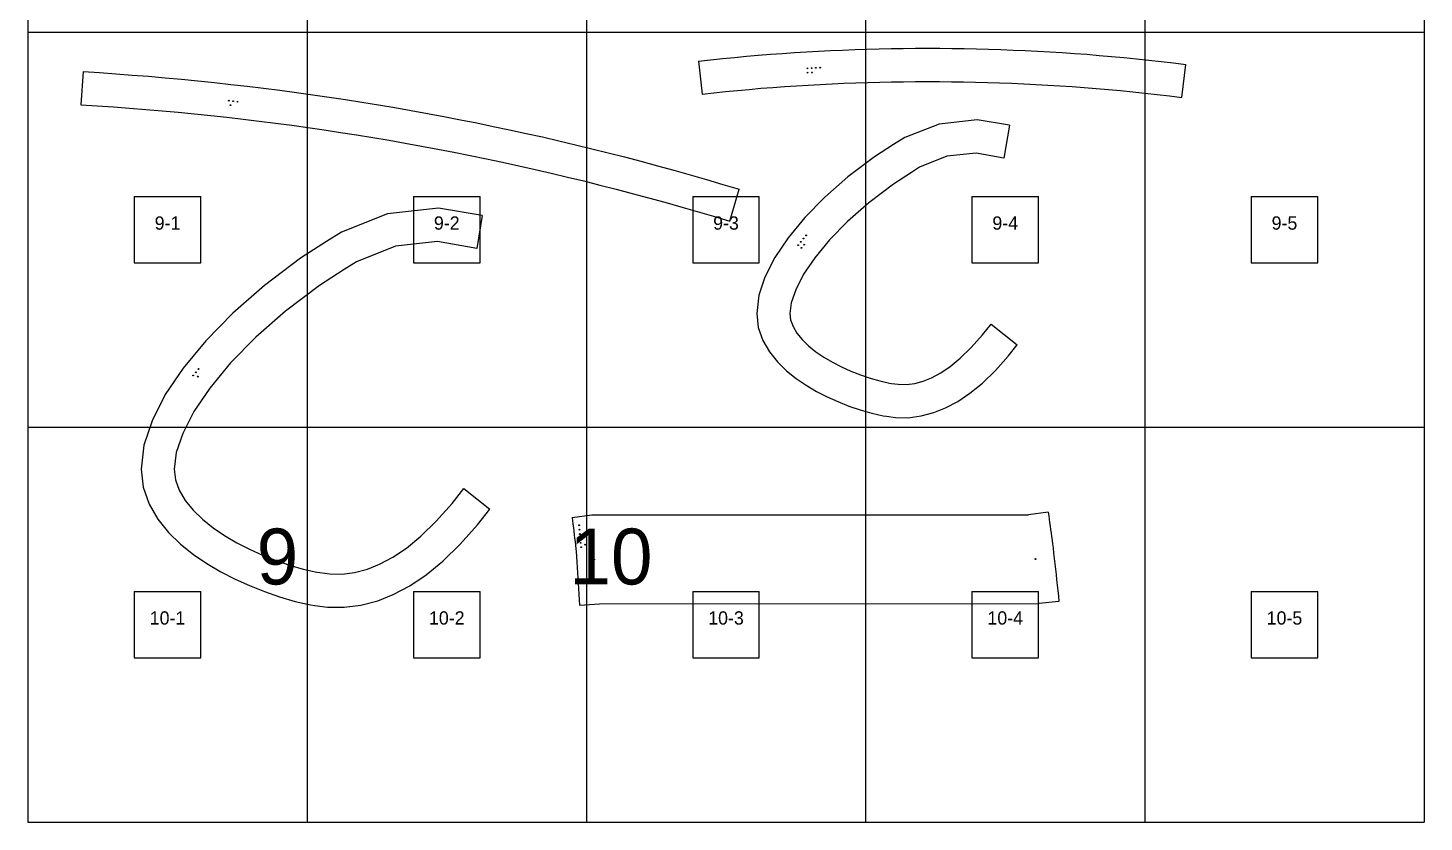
# Model space of a CAD drawing. Header units: metres. Extents: x -190 to 1050, y -2970 to 0.
# Drawn here: x 0 to 1050, y -2970 to -2373 of the extents above; entities that cross this region are included whole.
import ezdxf
from ezdxf.enums import TextEntityAlignment as Align

# ---------------------------------------------------------------- set-up
doc = ezdxf.new("R2010")
doc.units = ezdxf.units.M
for name, color, linetype in [('default', 7, 'Continuous'), ('mcircles', 7, 'Continuous'), ('TEXTLAYER', 7, 'Continuous')]:
    doc.layers.add(name, color=color, linetype=linetype)

msp = doc.modelspace()

# ---------------------------------------------------------------- linework, layer by layer
at = {"color": 9}
for p, q in [((0, -2079), (0, -2376)), ((210, -2079), (210, -2376)), ((210, -2079), (210, -2376)), ((420, -2079), (420, -2376)), ((420, -2079), (420, -2376)), ((630, -2079), (630, -2376)), ((630, -2079), (630, -2376)), ((840, -2079), (840, -2376)), ((840, -2079), (840, -2376)), ((1050, -2079), (1050, -2376)), ((0, -2376), (210, -2376)), ((0, -2376), (210, -2376)), ((0, -2376), (0, -2673)), ((210, -2376), (420, -2376)), ((210, -2376), (210, -2673)), ((210, -2376), (420, -2376)), ((210, -2376), (210, -2673)), ((420, -2376), (630, -2376)), ((420, -2376), (420, -2673)), ((420, -2376), (630, -2376)), ((420, -2376), (420, -2673)), ((630, -2376), (840, -2376)), ((630, -2376), (630, -2673)), ((630, -2376), (840, -2376)), ((630, -2376), (630, -2673)), ((840, -2376), (1050, -2376)), ((840, -2376), (840, -2673)), ((840, -2376), (1050, -2376)), ((840, -2376), (840, -2673)), ((1050, -2376), (1050, -2673)), ((80, -2499.5), (130, -2499.5)), ((80, -2499.5), (80, -2549.5)), ((130, -2549.5), (130, -2499.5)), ((290, -2499.5), (340, -2499.5)), ((290, -2499.5), (290, -2549.5)), ((340, -2549.5), (340, -2499.5)), ((500, -2499.5), (550, -2499.5)), ((500, -2499.5), (500, -2549.5)), ((550, -2549.5), (550, -2499.5)), ((710, -2499.5), (760, -2499.5)), ((710, -2499.5), (710, -2549.5)), ((760, -2549.5), (760, -2499.5)), ((920, -2499.5), (970, -2499.5)), ((920, -2499.5), (920, -2549.5)), ((970, -2549.5), (970, -2499.5)), ((80, -2549.5), (130, -2549.5)), ((290, -2549.5), (340, -2549.5)), ((500, -2549.5), (550, -2549.5)), ((710, -2549.5), (760, -2549.5)), ((920, -2549.5), (970, -2549.5)), ((0, -2673), (210, -2673)), ((0, -2673), (210, -2673)), ((0, -2673), (0, -2970)), ((210, -2673), (420, -2673)), ((210, -2673), (210, -2970)), ((210, -2673), (420, -2673)), ((210, -2673), (210, -2970)), ((420, -2673), (630, -2673)), ((420, -2673), (420, -2970)), ((420, -2673), (630, -2673)), ((420, -2673), (420, -2970)), ((630, -2673), (840, -2673)), ((630, -2673), (630, -2970)), ((630, -2673), (840, -2673)), ((630, -2673), (630, -2970)), ((840, -2673), (1050, -2673)), ((840, -2673), (840, -2970)), ((840, -2673), (1050, -2673)), ((840, -2673), (840, -2970)), ((1050, -2673), (1050, -2970)), ((80, -2796.5), (130, -2796.5)), ((80, -2796.5), (80, -2846.5)), ((130, -2846.5), (130, -2796.5)), ((290, -2796.5), (340, -2796.5)), ((290, -2796.5), (290, -2846.5)), ((340, -2846.5), (340, -2796.5)), ((500, -2796.5), (550, -2796.5)), ((500, -2796.5), (500, -2846.5)), ((550, -2846.5), (550, -2796.5)), ((710, -2796.5), (760, -2796.5)), ((710, -2796.5), (710, -2846.5)), ((760, -2846.5), (760, -2796.5)), ((920, -2796.5), (970, -2796.5)), ((920, -2796.5), (920, -2846.5)), ((970, -2846.5), (970, -2796.5)), ((80, -2846.5), (130, -2846.5)), ((290, -2846.5), (340, -2846.5)), ((500, -2846.5), (550, -2846.5)), ((710, -2846.5), (760, -2846.5)), ((920, -2846.5), (970, -2846.5)), ((0, -2970), (210, -2970)), ((210, -2970), (420, -2970)), ((420, -2970), (630, -2970)), ((630, -2970), (840, -2970)), ((840, -2970), (1050, -2970))]:
    msp.add_line(p, q, dxfattribs=at)
at = {"layer": 'default', "color": 7, "linetype": 'Continuous'}
for p, q in [((540.3, -2394.1), (549.3, -2393.3)), ((549.3, -2393.3), (558.4, -2392.6)), ((558.4, -2392.6), (567.4, -2391.9)), ((567.4, -2391.9), (576.5, -2391.3)), ((576.5, -2391.3), (585.5, -2390.8)), ((585.5, -2390.8), (594.6, -2390.3)), ((594.6, -2390.3), (603.7, -2389.8)), ((603.7, -2389.8), (612.7, -2389.4)), ((612.7, -2389.4), (621.8, -2389)), ((621.8, -2389), (630.9, -2388.7)), ((630.9, -2388.7), (640.1, -2388.5)), ((640.1, -2388.5), (649.2, -2388.3)), ((649.2, -2388.3), (658.3, -2388.2)), ((658.3, -2388.2), (667.4, -2388.1)), ((667.4, -2388.1), (676.6, -2388.1)), ((676.6, -2388.1), (685.7, -2388.1)), ((685.7, -2388.1), (694.9, -2388.2)), ((694.9, -2388.2), (704.1, -2388.3)), ((704.1, -2388.3), (713.3, -2388.5)), ((713.3, -2388.5), (722.5, -2388.7)), ((722.5, -2388.7), (731.7, -2389)), ((731.7, -2389), (740.9, -2389.4)), ((740.9, -2389.4), (750.1, -2389.8)), ((750.1, -2389.8), (759.3, -2390.2)), ((759.3, -2390.2), (768.6, -2390.8)), ((768.6, -2390.8), (777.8, -2391.3)), ((777.8, -2391.3), (787.1, -2392)), ((787.1, -2392), (796.4, -2392.6)), ((796.4, -2392.6), (805.7, -2393.4)), ((805.7, -2393.4), (815, -2394.2)), ((504.3, -2397.7), (513.3, -2396.7)), ((504.3, -2397.7), (507, -2422.5)), ((513.3, -2396.7), (522.3, -2395.8)), ((522.3, -2395.8), (531.3, -2394.9)), ((531.3, -2394.9), (540.3, -2394.1)), ((815, -2394.2), (824.3, -2395)), ((824.3, -2395), (833.6, -2396)), ((833.6, -2396), (842.9, -2396.9)), ((842.9, -2396.9), (852.2, -2398)), ((852.2, -2398), (861.6, -2399)), ((861.6, -2399), (870.8, -2400.2)), ((867.8, -2425), (870.8, -2400.2)), ((41.5, -2405.6), (39.9, -2430.6)), ((41.5, -2405.6), (53.8, -2406.4)), ((53.8, -2406.4), (66.1, -2407.3)), ((66.1, -2407.3), (78.5, -2408.2)), ((78.5, -2408.2), (90.8, -2409.1)), ((90.8, -2409.1), (103.2, -2410.2)), ((103.2, -2410.2), (115.5, -2411.3)), ((115.5, -2411.3), (127.8, -2412.5)), ((127.8, -2412.5), (140.2, -2413.8)), ((140.2, -2413.8), (152.5, -2415.2)), ((595.8, -2415.2), (604.8, -2414.8)), ((604.8, -2414.8), (613.7, -2414.4)), ((613.7, -2414.4), (622.7, -2414)), ((622.7, -2414), (631.6, -2413.7)), ((631.6, -2413.7), (640.6, -2413.5)), ((640.6, -2413.5), (649.5, -2413.3)), ((649.5, -2413.3), (658.5, -2413.2)), ((658.5, -2413.2), (667.5, -2413.1)), ((667.5, -2413.1), (676.5, -2413.1)), ((676.5, -2413.1), (685.5, -2413.1)), ((685.5, -2413.1), (694.6, -2413.2)), ((694.6, -2413.2), (703.6, -2413.3)), ((703.6, -2413.3), (712.6, -2413.5)), ((712.6, -2413.5), (721.7, -2413.7)), ((721.7, -2413.7), (730.7, -2414)), ((730.7, -2414), (739.8, -2414.3)), ((739.8, -2414.3), (748.9, -2414.7)), ((748.9, -2414.7), (758, -2415.2)), ((152.5, -2415.2), (164.9, -2416.6)), ((164.9, -2416.6), (177.2, -2418.1)), ((177.2, -2418.1), (189.5, -2419.6)), ((189.5, -2419.6), (201.9, -2421.3)), ((201.9, -2421.3), (214.2, -2423)), ((214.2, -2423), (226.6, -2424.8)), ((226.6, -2424.8), (238.9, -2426.6)), ((507, -2422.5), (515.9, -2421.6)), ((515.9, -2421.6), (524.7, -2420.7)), ((524.7, -2420.7), (533.6, -2419.8)), ((533.6, -2419.8), (542.4, -2419)), ((542.4, -2419), (551.3, -2418.2)), ((551.3, -2418.2), (560.2, -2417.5)), ((560.2, -2417.5), (569.1, -2416.9)), ((569.1, -2416.9), (578, -2416.3)), ((578, -2416.3), (586.9, -2415.7)), ((586.9, -2415.7), (595.8, -2415.2)), ((758, -2415.2), (767, -2415.7)), ((767, -2415.7), (776.1, -2416.3)), ((776.1, -2416.3), (785.3, -2416.9)), ((785.3, -2416.9), (794.4, -2417.6)), ((794.4, -2417.6), (803.5, -2418.3)), ((803.5, -2418.3), (812.7, -2419.1)), ((812.7, -2419.1), (821.8, -2419.9)), ((821.8, -2419.9), (831, -2420.8)), ((831, -2420.8), (840.1, -2421.8)), ((840.1, -2421.8), (849.3, -2422.8)), ((849.3, -2422.8), (858.5, -2423.9)), ((858.5, -2423.9), (867.8, -2425)), ((39.9, -2430.6), (52.1, -2431.4)), ((52.1, -2431.4), (64.3, -2432.2)), ((64.3, -2432.2), (76.5, -2433.1)), ((76.5, -2433.1), (88.7, -2434.1)), ((88.7, -2434.1), (100.9, -2435.1)), ((100.9, -2435.1), (113.1, -2436.2)), ((238.9, -2426.6), (251.2, -2428.6)), ((251.2, -2428.6), (263.6, -2430.6)), ((263.6, -2430.6), (275.9, -2432.7)), ((275.9, -2432.7), (288.3, -2434.8)), ((288.3, -2434.8), (300.6, -2437.1)), ((113.1, -2436.2), (125.3, -2437.4)), ((125.3, -2437.4), (137.5, -2438.7)), ((137.5, -2438.7), (149.7, -2440)), ((149.7, -2440), (161.9, -2441.4)), ((161.9, -2441.4), (174, -2442.9)), ((174, -2442.9), (186.2, -2444.4)), ((186.2, -2444.4), (198.4, -2446)), ((198.4, -2446), (210.6, -2447.7)), ((300.6, -2437.1), (312.9, -2439.4)), ((312.9, -2439.4), (325.3, -2441.8)), ((325.3, -2441.8), (337.6, -2444.2)), ((337.6, -2444.2), (350, -2446.8)), ((685.2, -2445.1), (659.4, -2455.3)), ((713.8, -2441.9), (685.2, -2445.1)), ((738.2, -2446), (713.8, -2441.9)), ((738.2, -2446), (734, -2470.6)), ((210.6, -2447.7), (222.8, -2449.5)), ((222.8, -2449.5), (235, -2451.3)), ((235, -2451.3), (247.2, -2453.2)), ((247.2, -2453.2), (259.4, -2455.2)), ((259.4, -2455.2), (271.6, -2457.3)), ((350, -2446.8), (362.3, -2449.4)), ((362.3, -2449.4), (374.6, -2452.1)), ((374.6, -2452.1), (387, -2454.8)), ((387, -2454.8), (399.3, -2457.7)), ((659.4, -2455.3), (651, -2460.5)), ((271.6, -2457.3), (283.8, -2459.4)), ((283.8, -2459.4), (296, -2461.6)), ((296, -2461.6), (308.2, -2463.9)), ((308.2, -2463.9), (320.4, -2466.3)), ((320.4, -2466.3), (332.6, -2468.7)), ((399.3, -2457.7), (411.7, -2460.6)), ((411.7, -2460.6), (424, -2463.6)), ((424, -2463.6), (436.3, -2466.7)), ((436.3, -2466.7), (448.7, -2469.8)), ((651, -2460.5), (636.6, -2469.8)), ((713.1, -2466.9), (691.2, -2469.3)), ((734, -2470.6), (713.1, -2466.9)), ((332.6, -2468.7), (344.8, -2471.2)), ((344.8, -2471.2), (357, -2473.8)), ((357, -2473.8), (369.2, -2476.4)), ((369.2, -2476.4), (381.4, -2479.2)), ((448.7, -2469.8), (461, -2473.1)), ((461, -2473.1), (473.4, -2476.4)), ((473.4, -2476.4), (485.7, -2479.8)), ((636.6, -2469.8), (616.7, -2484.8)), ((670.6, -2477.6), (664.4, -2481.6)), ((691.2, -2469.3), (670.6, -2477.6)), ((381.4, -2479.2), (393.6, -2482)), ((393.6, -2482), (405.8, -2484.9)), ((405.8, -2484.9), (418, -2487.8)), ((418, -2487.8), (430.1, -2490.9)), ((485.7, -2479.8), (498, -2483.2)), ((498, -2483.2), (510.4, -2486.8)), ((510.4, -2486.8), (522.7, -2490.4)), ((616.7, -2484.8), (599.3, -2500.1)), ((664.4, -2481.6), (650.9, -2490.3)), ((430.1, -2490.9), (442.3, -2494)), ((442.3, -2494), (454.5, -2497.2)), ((454.5, -2497.2), (466.7, -2500.5)), ((522.7, -2490.4), (535, -2494.1)), ((527.8, -2518.1), (535, -2494.1)), ((650.9, -2490.3), (632.5, -2504.2)), ((308.7, -2508.4), (270.4, -2512.6)), ((341.7, -2513.9), (308.7, -2508.4)), ((466.7, -2500.5), (478.9, -2503.8)), ((478.9, -2503.8), (491.1, -2507.3)), ((491.1, -2507.3), (503.3, -2510.8)), ((599.3, -2500.1), (584.2, -2515.4)), ((632.5, -2504.2), (616.4, -2518.3)), ((270.4, -2512.6), (235.8, -2526.4)), ((341.7, -2513.9), (337.5, -2538.6)), ((503.3, -2510.8), (515.5, -2514.4)), ((515.5, -2514.4), (527.8, -2518.1)), ((584.2, -2515.4), (571.7, -2530.6)), ((616.4, -2518.3), (602.8, -2532.1)), ((235.8, -2526.4), (224.6, -2533.3)), ((224.6, -2533.3), (205, -2546)), ((276.5, -2536.9), (247, -2548.7)), ((308, -2533.4), (276.5, -2536.9)), ((337.5, -2538.6), (308, -2533.4)), ((571.7, -2530.6), (561.7, -2545.4)), ((602.8, -2532.1), (591.7, -2545.6)), ((205, -2546), (177.9, -2566.4)), ((247, -2548.7), (237.9, -2554.4)), ((561.7, -2545.4), (554.3, -2560.1)), ((591.7, -2545.6), (583.2, -2558)), ((237.9, -2554.4), (219.3, -2566.5)), ((554.3, -2560.1), (549.7, -2573.8)), ((583.2, -2558), (577.4, -2569.7)), ((177.9, -2566.4), (154.2, -2587.2)), ((219.3, -2566.5), (193.7, -2585.8)), ((577.4, -2569.7), (574.1, -2579.4)), ((549.7, -2573.8), (548.1, -2587.5)), ((574.1, -2579.4), (573.1, -2587.5)), ((154.2, -2587.2), (133.8, -2608)), ((193.7, -2585.8), (171.4, -2605.4)), ((548.1, -2587.5), (549.3, -2598)), ((573.1, -2587.5), (573.6, -2592.4)), ((573.6, -2592.4), (575.4, -2597.3)), ((549.3, -2598), (552.7, -2607.8)), ((575.4, -2597.3), (578.3, -2602.3)), ((578.3, -2602.3), (582.3, -2607.2)), ((709.5, -2613.2), (718, -2603.6)), ((718, -2603.6), (724.3, -2595.6)), ((724.3, -2595.6), (744, -2611.1)), ((724.3, -2595.6), (724.3, -2595.6)), ((133.8, -2608), (116.8, -2628.6)), ((171.4, -2605.4), (152.4, -2624.7)), ((552.7, -2607.8), (557.7, -2616.4)), ((582.3, -2607.2), (587.1, -2611.9)), ((587.1, -2611.9), (592.6, -2616.3)), ((701.2, -2621.2), (709.5, -2613.2)), ((737.2, -2619.7), (744, -2611.1)), ((744, -2611.1), (744, -2611.1)), ((152.4, -2624.7), (136.8, -2643.6)), ((557.7, -2616.4), (563.8, -2624)), ((563.8, -2624), (570.6, -2630.6)), ((592.6, -2616.3), (598.7, -2620.4)), ((598.7, -2620.4), (605.1, -2624.2)), ((605.1, -2624.2), (611.9, -2627.6)), ((693.6, -2627.4), (701.2, -2621.2)), ((727.6, -2630.5), (737.2, -2619.7)), ((116.8, -2628.6), (103.3, -2648.5)), ((570.6, -2630.6), (577.8, -2636.4)), ((611.9, -2627.6), (618.9, -2630.8)), ((618.9, -2630.8), (626.2, -2633.7)), ((626.2, -2633.7), (633.3, -2636.2)), ((679.6, -2635.9), (686.5, -2632.2)), ((686.5, -2632.2), (693.6, -2627.4)), ((717.8, -2639.9), (727.6, -2630.5)), ((136.8, -2643.6), (124.8, -2661.2)), ((577.8, -2636.4), (585.3, -2641.5)), ((585.3, -2641.5), (593.1, -2646.1)), ((633.3, -2636.2), (640.6, -2638.2)), ((640.6, -2638.2), (647.9, -2639.9)), ((647.9, -2639.9), (649.4, -2640.1)), ((649.4, -2640.1), (654.4, -2640.8)), ((654.4, -2640.8), (660.7, -2640.9)), ((660.7, -2640.9), (666.9, -2640.1)), ((666.9, -2640.1), (673.4, -2638.4)), ((673.4, -2638.4), (679.6, -2635.9)), ((708.5, -2647.5), (717.8, -2639.9)), ((103.3, -2648.5), (93.4, -2668.3)), ((593.1, -2646.1), (601.1, -2650.1)), ((601.1, -2650.1), (609.1, -2653.8)), ((609.1, -2653.8), (617.3, -2657.1)), ((690.1, -2658.6), (699.3, -2653.7)), ((699.3, -2653.7), (708.5, -2647.5)), ((124.8, -2661.2), (116.4, -2677.9)), ((617.3, -2657.1), (625.8, -2660.1)), ((625.8, -2660.1), (634.6, -2662.5)), ((634.6, -2662.5), (643.1, -2664.4)), ((643.1, -2664.4), (645.6, -2664.8)), ((645.6, -2664.8), (652.6, -2665.8)), ((652.6, -2665.8), (662.1, -2665.9)), ((662.1, -2665.9), (671.7, -2664.6)), ((671.7, -2664.6), (681.3, -2662.1)), ((681.3, -2662.1), (690.1, -2658.6)), ((93.4, -2668.3), (87.2, -2686.6)), ((87.2, -2686.6), (85.1, -2704.6)), ((116.4, -2677.9), (111.6, -2692.1)), ((111.6, -2692.1), (110.1, -2704.6)), ((85.1, -2704.6), (86.7, -2718.2)), ((110.1, -2704.6), (111, -2712.5)), ((86.7, -2718.2), (91.1, -2730.9)), ((111, -2712.5), (113.8, -2720.4)), ((319.1, -2730.3), (327.8, -2719.2)), ((327.8, -2719.2), (347.5, -2734.7)), ((327.8, -2719.2), (327.8, -2719.2)), ((113.8, -2720.4), (118.3, -2728.1)), ((118.3, -2728.1), (124.2, -2735.4)), ((91.1, -2730.9), (97.7, -2742.2)), ((124.2, -2735.4), (131.3, -2742.3)), ((307.1, -2743.8), (319.1, -2730.3)), ((338.2, -2746.4), (347.5, -2734.7)), ((347.5, -2734.7), (347.5, -2734.7)), ((409.2, -2740.9), (424.1, -2739)), ((424.1, -2739), (752.5, -2739)), ((767.4, -2737), (752.5, -2739)), ((767.4, -2737), (767.7, -2739.6)), ((767.7, -2739.6), (768.1, -2742.2)), ((97.7, -2742.2), (105.7, -2752.2)), ((131.3, -2742.3), (139.3, -2748.6)), ((139.3, -2748.6), (147.9, -2754.5)), ((295.4, -2755.1), (307.1, -2743.8)), ((325.2, -2761.1), (338.2, -2746.4)), ((409.2, -2740.9), (409.5, -2743.5)), ((409.5, -2743.5), (409.9, -2746)), ((409.9, -2746), (410.2, -2748.6)), ((410.2, -2748.6), (410.5, -2751.2)), ((768.1, -2742.2), (768.4, -2744.8)), ((768.4, -2744.8), (768.8, -2747.4)), ((768.8, -2747.4), (769.1, -2750)), ((769.1, -2750), (769.5, -2752.7)), ((105.7, -2752.2), (114.8, -2761)), ((114.8, -2761), (124.4, -2768.8)), ((147.9, -2754.5), (157.1, -2759.9)), ((157.1, -2759.9), (166.6, -2764.8)), ((284.6, -2763.9), (295.4, -2755.1)), ((312, -2773.8), (325.2, -2761.1)), ((410.5, -2751.2), (410.8, -2753.9)), ((410.8, -2753.9), (411.1, -2756.5)), ((411.1, -2756.5), (411.5, -2759.1)), ((411.5, -2759.1), (411.8, -2761.8)), ((769.5, -2752.7), (769.8, -2755.3)), ((769.8, -2755.3), (770.2, -2758)), ((770.2, -2758), (770.6, -2760.7)), ((770.6, -2760.7), (771, -2763.7)), ((124.4, -2768.8), (134.6, -2775.6)), ((166.6, -2764.8), (176.5, -2769.2)), ((176.5, -2769.2), (186.6, -2773.3)), ((264.3, -2776.1), (274.4, -2770.8)), ((274.4, -2770.8), (284.6, -2763.9)), ((411.8, -2761.8), (412.1, -2764.5)), ((412.1, -2764.5), (412.3, -2766.4)), ((412.3, -2766.4), (412.6, -2770.4)), ((412.6, -2770.4), (412.8, -2774.5)), ((771, -2763.7), (771.4, -2767.7)), ((771.4, -2767.7), (771.8, -2771.8)), ((771.8, -2771.8), (772.3, -2775.8)), ((134.6, -2775.6), (145.1, -2781.8)), ((145.1, -2781.8), (155.8, -2787.3)), ((186.6, -2773.3), (196.7, -2776.9)), ((196.7, -2776.9), (207.1, -2779.7)), ((207.1, -2779.7), (217.4, -2782)), ((217.4, -2782), (219.6, -2782.4)), ((219.6, -2782.4), (227, -2783.4)), ((236.3, -2783.5), (245.6, -2782.3)), ((245.6, -2782.3), (255.3, -2779.7)), ((255.3, -2779.7), (264.3, -2776.1)), ((299.5, -2784), (312, -2773.8)), ((412.8, -2774.5), (413.1, -2778.5)), ((413.1, -2778.5), (413.4, -2782.6)), ((772.3, -2775.8), (772.7, -2779.8)), ((772.7, -2779.8), (773.2, -2783.8)), ((155.8, -2787.3), (166.7, -2792.2)), ((166.7, -2792.2), (177.8, -2796.7)), ((227, -2783.4), (236.3, -2783.5)), ((274.8, -2798.8), (287.2, -2792.3)), ((287.2, -2792.3), (299.5, -2784)), ((413.4, -2782.6), (413.6, -2786.6)), ((413.6, -2786.6), (413.9, -2790.6)), ((413.9, -2790.6), (414.1, -2794.7)), ((773.2, -2783.8), (773.6, -2787.9)), ((773.6, -2787.9), (774.1, -2791.9)), ((774.1, -2791.9), (774.5, -2795.9)), ((177.8, -2796.7), (189.2, -2800.7)), ((189.2, -2800.7), (201.1, -2804)), ((250.4, -2806.9), (263.1, -2803.5)), ((263.1, -2803.5), (274.8, -2798.8)), ((414.1, -2794.7), (414.4, -2798.7)), ((414.4, -2798.7), (414.6, -2802.8)), ((414.6, -2802.8), (414.9, -2806.8)), ((774.5, -2795.9), (775, -2800)), ((775, -2800), (775.4, -2804)), ((201.1, -2804), (212.6, -2806.6)), ((212.6, -2806.6), (215.9, -2807.1)), ((215.9, -2807.1), (225.2, -2808.4)), ((225.2, -2808.4), (237.8, -2808.5)), ((237.8, -2808.5), (250.4, -2806.9)), ((414.9, -2806.8), (429.9, -2805.9)), ((429.9, -2805.9), (760.5, -2805.6)), ((775.4, -2804), (760.5, -2805.6))]:
    msp.add_line(p, q, dxfattribs=at)
at = {"layer": 'mcircles', "color": 7, "linetype": 'Continuous'}
for centre in [(586.2, -2403.2), (589.4, -2403.1), (592.6, -2402.8), (595.8, -2402.7), (586.4, -2406.4), (589.7, -2406.3), (151.1, -2427.5), (152.4, -2430.9), (154.3, -2427.9), (157.5, -2428.2), (585.3, -2528.8), (579.2, -2536.2), (581.2, -2533.7), (581.7, -2538.2), (583.3, -2531.2), (583.7, -2535.8), (124.3, -2634.2), (126.3, -2631.8), (127.7, -2635), (128.3, -2629.3), (414.5, -2746.8), (414.8, -2750.1), (415.1, -2753.4), (415.4, -2756.7), (415.7, -2760), (419.1, -2761.4), (416, -2763.3), (757.7, -2772.2), (425.8, -2772.5), (418.1, -2788.2)]:
    msp.add_circle(centre, 0.3, dxfattribs=at)

# ---------------------------------------------------------------- texts
at = {"color": 7, "linetype": 'Continuous'}
for s, p in [('           9', (0.4, -2791.3)), ('          10', (251.2, -2791.3))]:
    msp.add_text(s, height=42, dxfattribs=at).set_placement(p)
at = {"layer": 'TEXTLAYER', "color": 1}
for s, p in [('9-1', (105, -2524.5)), ('9-2', (315, -2524.5)), ('9-3', (525, -2524.5)), ('9-4', (735, -2524.5)), ('9-5', (945, -2524.5)), ('10-1', (105, -2821.5)), ('10-2', (315, -2821.5)), ('10-3', (525, -2821.5)), ('10-4', (735, -2821.5)), ('10-5', (945, -2821.5))]:
    msp.add_text(s, height=10, dxfattribs=at).set_placement(p, align=Align.CENTER)

doc.saveas('drawing.dxf')
